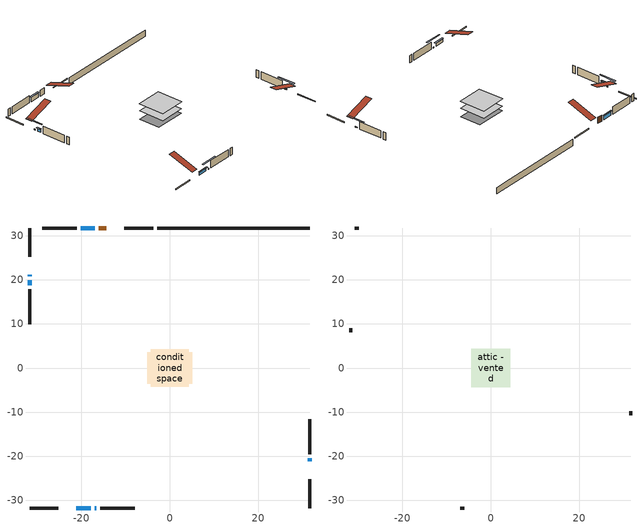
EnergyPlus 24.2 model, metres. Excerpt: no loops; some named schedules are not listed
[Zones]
conditioned space
 floor adiabatic (AdiabaticFloorConstruction): -4.28,-4.28 -4.28,4.28 4.28,4.28 4.28,-4.28 z0.68
 floor foundation (Slab1 construction): -5.08,-3.56 -5.08,3.56 5.08,3.56 5.08,-3.56 z-1.45
 wall outside (RimJoist1 construction): -3.77,31.7 -10.25,31.7 / -31.7,-31.7 -25.22,-31.7 / -31.7,31.7 -31.7,25.22 / 31.7,-31.7 31.7,-25.22 z0.68:0.98
 wall outside (AdiabaticWallConstruction 1): -14.36,31.7 -16.06,31.7 z0.68:2.71
 wall outside (AdiabaticWallConstruction): -16.99,31.7 -20.11,31.7 z0.68:2.13; -31.7,21.12 -31.7,20.79 / 31.7,-21.12 31.7,-20.46 / -17.02,-31.7 -16.68,-31.7 z0.68:0.99; -21.12,-31.7 -17.94,-31.7 z0.68:1.67; -31.7,19.86 -31.7,18.71 z0.68:1.75
 wall outside (Wall1 construction): -21.04,31.7 -28.91,31.7 / -15.76,-31.7 -7.88,-31.7 / -31.7,17.79 -31.7,9.91 / 31.7,-19.54 31.7,-11.66 z0.68:3.12
 wall foundation (FoundationWall1 construction): -2.85,31.7,-1.45 -2.85,31.7,0.68 28.24,31.7,0.68 28.24,31.7,0.56 31.7,31.7,0.56 31.7,31.7,-1.45
 window (WindowConstruction): -16.99,31.7 -20.11,31.7 z0.68:2.13
 window (WindowConstruction 5): -31.7,21.12 -31.7,20.79 z0.68:0.98
 window (WindowConstruction 1): -21.12,-31.7 -17.94,-31.7 z0.68:1.67
 window (WindowConstruction 2): -31.7,19.86 -31.7,18.72 z0.68:1.75
 window (WindowConstruction 3): 31.7,-21.12 31.7,-20.46 z0.68:0.98
 window (WindowConstruction 4): -17.01,-31.7 -16.69,-31.7 z0.68:0.98
 door (Door): -14.36,31.7 -16.06,31.7 z0.68:2.71
 ceiling adiabatic (AdiabaticFloorConstruction): 4.28,-4.28 4.28,4.28 -4.28,4.28 -4.28,-4.28 z0.68
attic - vented
 floor to conditioned space (Floor1 construction Reversed): -4.38,-4.38 -4.38,4.38 4.38,4.38 4.38,-4.38 z3.12
 wall outside (Wall2 construction): -29.84,31.7 -30.77,31.7 / -6.95,-31.7 -6.02,-31.7 / -31.7,8.98 -31.7,8.05 / 31.7,-10.73 31.7,-9.8 z0.68:3.12
 roof outside (Roof1 construction): -13.43,31.7,3.12 -13.43,23.17,5.96 -11.18,23.17,5.96 -11.18,31.7,3.12; -22.05,-31.7,3.12 -22.05,-23.17,5.96 -24.29,-23.17,5.96 -24.29,-31.7,3.12; -31.7,22.05,3.12 -23.17,22.05,5.96 -23.17,24.29,5.96 -31.7,24.29,3.12; 31.7,-22.05,3.12 23.17,-22.05,5.96 23.17,-24.29,5.96 31.7,-24.29,3.12
shading: -20.31,31.7 -16.79,31.7 -16.79,32.11 -20.31,32.11 z2.34; -31.7,18.08 -31.7,23.83 -32.11,23.83 -32.11,18.08 z3.69; -17.74,-31.7 -21.32,-31.7 -21.32,-32.11 -17.74,-32.11 z1.87; -31.7,18.51 -31.7,20.06 -32.11,20.06 -32.11,18.51 z1.95; 31.7,-17.75 31.7,-23.83 32.11,-23.83 32.11,-17.75 z3.69; -13.98,-31.7 -19.72,-31.7 -19.72,-32.11 -13.98,-32.11 z3.69
[Building]
Building 1: Terrain=Suburbs
[Site:Location]
Winnipeg Intl AP_MB: Latitude {deg}=49.91; Longitude {deg}=-97.24; Time Zone {hr}=-6; Elevation {m}=239; Keep Site Location Information=Yes
[Site:GroundTemperature:Shallow]
-2.46526, -5.11642, -5.32873, -4.07063, 0.979979, 6.00706, 10.3653, 13.1261, 13.3606, 11.1152, 6.8681, 1.99523
[Site:WaterMainsTemperature]
Calculation Method=Schedule; Temperature Schedule=mains temperature schedule
[Material] Roughness=Rough; Thermal Absorptance=0.9
Name | Thickness {m} | Conductivity {W/m-K} | Density {kg/m3} | Specific Heat {J/kg-K} | Solar Absorptance | Visible Absorptance
asphalt or fiberglass shingles | 0.00635 | 0.162714 | 1121.4 | 1465.45 | 0.84 | 0.84
ceiling stud and cavity | 0.1397 | 0.079977 | 65.682 | 1177.47 | 0.7 | 0.7
concrete 4.0 in. | 0.1016 | 1.803125 | 2242.8 | 837.4 | 0.7 | 0.7
concrete 8.0 in. | 0.2032 | 1.803125 | 2242.8 | 837.4 | 0.7 | 0.7
door material | 0.04445 | 0.053851 | 512.64 | 1214.23 | 0.7 | 0.7
exterior vertical ins | 0.0146664 | 0.029427 | 32.04 | 1214.23 | 0.7 | 0.7
floor covering | 0.0127 | 0.0433444 | 54.468 | 1339.84 | 0.6 | 0.6
floor rigid ins; wall rigid ins | 0.512978 | 0.029427 | 32.04 | 1214.23 | 0.7 | 0.7
floor stud and cavity | 0.1397 | 1.75129 | 37.0049 | 1207.88 | 0.7 | 0.7
furniture material conditioned space 1 | 0.1524 | 0.115458 | 640.8 | 1214.23 | 0.6 | 0.6
gypsum board | 0.0127 | 0.160291 | 801 | 837.4 | 0.6 | 0.6
gypsum board 1 | 0.0127 | 0.160291 | 801 | 837.4 | 0.7 | 0.7
osb sheathing 0.5 in. | 0.0127 | 0.115458 | 512.64 | 1214.23 | 0.7 | 0.7
osb sheathing 0.75 in. | 0.01905 | 0.115458 | 512.64 | 1214.23 | 0.7 | 0.7
rim joist stud and cavity | 0.0508 | 0.648972 | 50.32683 | 1063.81 | 0.6 | 0.6
wall stud and cavity | 0.1397 | 0.370754 | 139.0536 | 1170.24 | 0.7 | 0.7
wall stud and cavity 1 | 0.0889 | 6.1454 | 50.32683 | 1063.81 | 0.6 | 0.6
wall stud and cavity 2 | 0.0889 | 0.380278 | 52.3479 | 1209.89 | 0.7 | 0.7
wall stud and cavity 3 | 0.0889 | 0.391764 | 83.0341 | 1211.67 | 0.7 | 0.7
wood siding | 0.0254 | 0.102417 | 544.68 | 1172.36 | 0.4 | 0.4
wood siding 1 | 0.00254 | 0.102417 | 544.68 | 1172.36 | 0.4 | 0.4
wood siding 2; wood siding 3; wood siding 4 | 0.0254 | 0.102417 | 544.68 | 1172.36 | 0.7 | 0.7
[WindowMaterial:SimpleGlazingSystem]
Name | U-Factor {W/m2-K} | Solar Heat Gain Coefficient
WindowMaterial | 1.73236 | 0.58
WindowMaterial 1 | 1.851028 | 0.55
WindowMaterial 2 | 1.82321 | 0.55
WindowMaterial 3 | 2.909975 | 0.43
WindowMaterial 4 | 2.43984 | 0.37
[Construction]
AdiabaticFloorConstruction: floor stud and cavity, floor rigid ins, osb sheathing 0.75 in., floor covering
AdiabaticWallConstruction: wood siding 3, wall rigid ins, wall stud and cavity 2, gypsum board
AdiabaticWallConstruction 1: wood siding 4, wall rigid ins, wall stud and cavity 2, gypsum board
Door: door material
Floor1 construction Reversed: gypsum board, ceiling stud and cavity
FoundationWall1 construction: concrete 8.0 in., gypsum board 1
furniture construction conditioned space 1: furniture material conditioned space 1
PartitionWallConstruction: gypsum board, wall stud and cavity 3, gypsum board
RimJoist1 construction: wood siding 2, rim joist stud and cavity
Roof1 construction: asphalt or fiberglass shingles
Slab1 construction: concrete 4.0 in.
Wall1 construction: wood siding, osb sheathing 0.5 in., wall stud and cavity, gypsum board
Wall2 construction: wood siding 1, wall stud and cavity 1
WindowConstruction: WindowMaterial
WindowConstruction 1: WindowMaterial 1
WindowConstruction 2: WindowMaterial 2
WindowConstruction 3; WindowConstruction 5: WindowMaterial 3
WindowConstruction 4: WindowMaterial 4
[Zone] Multiplier=1; Part of Total Floor Area=Yes
Name | Volume {m3}
attic - vented | 35.4101
conditioned space | 363.7
[Space]
Name | Zone | Volume {m3}
attic - vented 1 | attic - vented | 35.4101
conditioned space 1 | conditioned space | 363.7
[ZoneInfiltration:EffectiveLeakageArea]
infil attic - vented 1: Zone or Space=attic - vented 1; Schedule=Always On Discrete; Effective Air Leakage Area {cm2}=2557; Stack Coefficient=0.000367299; Wind Coefficient=1.29488e-05
[ZoneMixing]
whole house fan mix: Zone or Space=attic - vented; Schedule=Always On Continuous; Design Flow Rate Calculation Method=Flow/Zone; Design Flow Rate {m3/s}=0; Source Zone or Space=conditioned space
[SurfaceProperty:ExposedFoundationPerimeter]
Slab1: Exposed Perimeter Calculation Method=TotalExposedPerimeter; Total Exposed Perimeter {m}=34.545
[InternalMass] Zone or ZoneList=conditioned space; Space or SpaceList=conditioned space 1
Name | Construction | Surface Area {m2}
furniture mass conditioned space 1 | furniture construction conditioned space 1 | 58.2
partition wall mass | PartitionWallConstruction | 145.5
[Lights]
interior lighting: Zone or ZoneList or Space or SpaceList=conditioned space 1; Schedule=interior lighting schedule; Design Level Calculation Method=LightingLevel; Lighting Level {W}=343.2; Return Air Fraction=0; Fraction Radiant=0.6; Fraction Visible=0.2; Fraction Replaceable=1
[People]
occupants: Zone or ZoneList or Space or SpaceList=conditioned space 1; Number of People Schedule=occupants schedule; Number of People Calculation Method=People; Number of People=3; Fraction Radiant=0.314171; Sensible Heat Fraction=0.56303; Activity Level Schedule=occupants activity schedule; Carbon Dioxide Generation Rate {m3/s-W}=0; Enable ASHRAE 55 Comfort Warnings=No; Mean Radiant Temperature Calculation Type=EnclosureAveraged
[ElectricEquipment] Zone or ZoneList or Space or SpaceList=conditioned space 1; Design Level Calculation Method=EquipmentLevel
Name | Schedule | Design Level {W} | Fraction Latent | Fraction Radiant | Fraction Lost
clothes dryer | clothes dryer schedule | 140.772 | 0.015 | 0.081 | 0.85
clothes washer | clothes washer schedule | 32.1985 | 0.03 | 0.162 | 0.7
cooking range | cooking range schedule | 215.147 | 0.08 | 0.432 | 0.2
dishwasher | dishwasher schedule | 66.8632 | 0.3 | 0.18 | 0.4
fridge | fridge schedule | 72.9452 | 0 | 0.6 | 0
mech vent house fan | mech vent house fan schedule | 0 | 0 | 0 | 1
mech vent house fan cfis | mech vent house fan cfis schedule | 0 | 0 | 0 | 0
misc plug loads | misc plug loads schedule | 494.7 | 0.045 | 0.513 | 0.1
whole house fan | Always On Discrete | 0 | 0 | 0 | 1
[OtherEquipment] Zone or ZoneList or Space or SpaceList=conditioned space 1; Design Level Calculation Method=EquipmentLevel
Name | Fuel Type | Schedule | Design Level {W} | Fraction Latent | Fraction Radiant | Fraction Lost
clothes dryer 1 | Electricity | clothes dryer schedule | 0 | 0.015 | 0.081 | 0.85
cooking range 1 | Electricity | cooking range schedule | 0 | 0.08 | 0.432 | 0.2
general water use latent | None | general water use schedule | 62.594 | 1 | 0 | 0
general water use sensible | None | general water use schedule | -61.6891 | 0 | 0.6 | 0
mech vent house fan latent load | None | Always On Discrete | 0 | 1 | 0 | 0
mech vent house fan sensible load | None | Always On Discrete | 0 | 0 | 0 | 0
water heater energy adjustment1 | NaturalGas | Always On Discrete | 0.01 | 0 | 0 | 1
[ZoneInfiltration:DesignFlowRate] Zone or ZoneList or Space or SpaceList=conditioned space 1; Schedule=Always On Discrete; Design Flow Rate Calculation Method=Flow/Zone; Design Flow Rate {m3/s}=0
infil flow; natural vent flow; whole house fan flow
[AvailabilityManager:Scheduled]
central ac and furnace airloop Availability Manager: Schedule=Always On Discrete
[Foundation:Kiva]
Foundation Kiva 1: Initial Indoor Air Temperature {C}=21; Wall Height Above Grade {m}=0.680009; Wall Depth Below Slab {m}=0.2032; Custom Block Material Name 1=exterior vertical ins; Custom Block Depth 1 {m}=2.13; Custom Block X Position 1 {m}=0.2159; Custom Block Z Position 1 {m}=0
[Foundation:Kiva:Settings]
Soil Conductivity {W/m-K}=0.849921; Soil Density {kg/m3}=1842.3; Soil Specific Heat {J/kg-K}=418.7; Ground Solar Absorptivity=0.9; Ground Thermal Absorptivity=0.9; Ground Surface Roughness {m}=0.03; Far-Field Width {m}=40; Deep-Ground Boundary Condition=ZeroFlux; Deep-Ground Depth {m}=40; Minimum Cell Dimension {m}=0.2; Maximum Cell Growth Coefficient=3; Simulation Timestep=Timestep
[Exterior:Lights]
exterior lighting: Schedule=exterior lighting schedule; Design Level {W}=75.6
[EnergyManagementSystem:GlobalVariable]
central_ac_and_furnace_airloop_Fan_RTF
infil_program_Qfan
infil_program_Qinf
natural_vent_program_Qnv
natural_vent_program_Qwhf
[EnergyManagementSystem:Sensor]
Name | Output:Variable or Output:Meter Index Key | Output:Variable or Output:Meter
airflow_gain | infil flow | Infiltration Sensible Heat Gain Energy
airflow_gain_1 | natural vent flow | Infiltration Sensible Heat Gain Energy
airflow_gain_2 | whole house fan flow | Infiltration Sensible Heat Gain Energy
airflow_loss | infil flow | Infiltration Sensible Heat Loss Energy
airflow_loss_1 | natural vent flow | Infiltration Sensible Heat Loss Energy
airflow_loss_2 | whole house fan flow | Infiltration Sensible Heat Loss Energy
clg_load_cond |  | Cooling:EnergyTransfer:Zone:CONDITIONED SPACE
clg_sp_s; clg_sp_s_1 | cooling setpoint | Schedule Value
clothes_dryer_exhaust_0_sch_s | clothes dryer exhaust 0 schedule | Schedule Value
cool_season | cooling season schedule | Schedule Value
htg_load_cond |  | Heating:EnergyTransfer:Zone:CONDITIONED SPACE
htg_sp_s; htg_sp_s_1 | heating setpoint | Schedule Value
ig_ee_conv | clothes dryer | Electric Equipment Convective Heating Energy
ig_ee_conv_2 | cooking range | Electric Equipment Convective Heating Energy
ig_ee_conv_4 | fridge | Electric Equipment Convective Heating Energy
ig_ee_conv_5 | misc plug loads | Electric Equipment Convective Heating Energy
ig_ee_conv_6 | whole house fan | Electric Equipment Convective Heating Energy
ig_ee_rad | clothes dryer | Electric Equipment Radiant Heating Energy
ig_ee_rad_2 | cooking range | Electric Equipment Radiant Heating Energy
ig_ee_rad_4 | fridge | Electric Equipment Radiant Heating Energy
ig_ee_rad_5 | misc plug loads | Electric Equipment Radiant Heating Energy
ig_ee_rad_6 | whole house fan | Electric Equipment Radiant Heating Energy
ig_lgt_conv | interior lighting | Lights Convective Heating Energy
ig_lgt_rad | interior lighting | Lights Radiant Heating Energy
ig_lgt_vis | interior lighting | Lights Visible Radiation Heating Energy
ig_oe_conv | clothes dryer 1 | Other Equipment Convective Heating Energy
ig_oe_conv_1 | cooking range 1 | Other Equipment Convective Heating Energy
ig_oe_conv_2 | general water use latent | Other Equipment Convective Heating Energy
ig_oe_conv_3 | general water use sensible | Other Equipment Convective Heating Energy
ig_oe_conv_4 | water heater energy adjustment1 | Other Equipment Convective Heating Energy
ig_oe_rad | clothes dryer 1 | Other Equipment Radiant Heating Energy
ig_oe_rad_1 | cooking range 1 | Other Equipment Radiant Heating Energy
ig_oe_rad_2 | general water use latent | Other Equipment Radiant Heating Energy
ig_oe_rad_3 | general water use sensible | Other Equipment Radiant Heating Energy
ig_oe_rad_4 | water heater energy adjustment1 | Other Equipment Radiant Heating Energy
ig_ppl_conv | occupants | People Convective Heating Energy
ig_ppl_rad | occupants | People Radiant Heating Energy
im_conv | furniture mass conditioned space 1 | Surface Inside Face Convection Heat Gain Energy
im_conv_1 | partition wall mass | Surface Inside Face Convection Heat Gain Energy
im_ig | furniture mass conditioned space 1 | Surface Inside Face Internal Gains Radiation Heat Gain Energy
im_ig_1 | partition wall mass | Surface Inside Face Internal Gains Radiation Heat Gain Energy
im_lgt | furniture mass conditioned space 1 | Surface Inside Face Lights Radiation Heat Gain Energy
im_lgt_1 | partition wall mass | Surface Inside Face Lights Radiation Heat Gain Energy
im_sol | furniture mass conditioned space 1 | Surface Inside Face Solar Radiation Heat Gain Energy
im_sol_1 | partition wall mass | Surface Inside Face Solar Radiation Heat Gain Energy
im_surf | furniture mass conditioned space 1 | Surface Inside Face Net Surface Thermal Radiation Heat Gain Energy
im_surf_1 | partition wall mass | Surface Inside Face Net Surface Thermal Radiation Heat Gain Energy
mv_conv | mech vent house fan | Electric Equipment Convective Heating Energy
mv_conv_1 | mech vent house fan cfis | Electric Equipment Convective Heating Energy
mv_conv_2 | mech vent house fan latent load | Other Equipment Convective Heating Energy
mv_conv_3 | mech vent house fan sensible load | Other Equipment Convective Heating Energy
mv_rad | mech vent house fan | Electric Equipment Radiant Heating Energy
mv_rad_1 | mech vent house fan cfis | Electric Equipment Radiant Heating Energy
mv_rad_2 | mech vent house fan latent load | Other Equipment Radiant Heating Energy
mv_rad_3 | mech vent house fan sensible load | Other Equipment Radiant Heating Energy
natural_vent_s | natural vent schedule | Schedule Value
out_pb_s |  | Site Outdoor Air Barometric Pressure
out_wt_s |  | Site Outdoor Air Humidity Ratio
site_vw_s |  | Site Wind Speed
ss_back_out | Window1 | Surface Window Shortwave from Zone Back Out Window Heat Transfer Rate
ss_back_out_1 | Window10 | Surface Window Shortwave from Zone Back Out Window Heat Transfer Rate
ss_back_out_2 | Window3 | Surface Window Shortwave from Zone Back Out Window Heat Transfer Rate
ss_back_out_3 | Window6 | Surface Window Shortwave from Zone Back Out Window Heat Transfer Rate
ss_back_out_4 | Window7 | Surface Window Shortwave from Zone Back Out Window Heat Transfer Rate
ss_back_out_5 | Window9 | Surface Window Shortwave from Zone Back Out Window Heat Transfer Rate
ss_conv | Door1 | Surface Inside Face Convection Heat Gain Energy
ss_conv_1 | Window1 | Surface Inside Face Convection Heat Gain Energy
ss_conv_2 | Window10 | Surface Inside Face Convection Heat Gain Energy
ss_conv_3 | Window3 | Surface Inside Face Convection Heat Gain Energy
ss_conv_4 | Window6 | Surface Inside Face Convection Heat Gain Energy
ss_conv_5 | Window7 | Surface Inside Face Convection Heat Gain Energy
ss_conv_6 | Window9 | Surface Inside Face Convection Heat Gain Energy
ss_ig | Door1 | Surface Inside Face Internal Gains Radiation Heat Gain Energy
ss_ig_1 | Window1 | Surface Inside Face Internal Gains Radiation Heat Gain Energy
ss_ig_2 | Window10 | Surface Inside Face Internal Gains Radiation Heat Gain Energy
ss_ig_3 | Window3 | Surface Inside Face Internal Gains Radiation Heat Gain Energy
ss_ig_4 | Window6 | Surface Inside Face Internal Gains Radiation Heat Gain Energy
ss_ig_5 | Window7 | Surface Inside Face Internal Gains Radiation Heat Gain Energy
ss_ig_6 | Window9 | Surface Inside Face Internal Gains Radiation Heat Gain Energy
ss_lgt | Door1 | Surface Inside Face Lights Radiation Heat Gain Energy
ss_sol | Door1 | Surface Inside Face Solar Radiation Heat Gain Energy
ss_surf | Door1 | Surface Inside Face Net Surface Thermal Radiation Heat Gain Energy
ss_surf_1 | Window1 | Surface Inside Face Net Surface Thermal Radiation Heat Gain Energy
ss_surf_2 | Window10 | Surface Inside Face Net Surface Thermal Radiation Heat Gain Energy
ss_surf_3 | Window3 | Surface Inside Face Net Surface Thermal Radiation Heat Gain Energy
ss_surf_4 | Window6 | Surface Inside Face Net Surface Thermal Radiation Heat Gain Energy
ss_surf_5 | Window7 | Surface Inside Face Net Surface Thermal Radiation Heat Gain Energy
ss_surf_6 | Window9 | Surface Inside Face Net Surface Thermal Radiation Heat Gain Energy
ss_trans_in | Window1 | Surface Window Transmitted Solar Radiation Rate
ss_trans_in_1 | Window10 | Surface Window Transmitted Solar Radiation Rate
ss_trans_in_2 | Window3 | Surface Window Transmitted Solar Radiation Rate
ss_trans_in_3 | Window6 | Surface Window Transmitted Solar Radiation Rate
ss_trans_in_4 | Window7 | Surface Window Transmitted Solar Radiation Rate
ss_trans_in_5 | Window9 | Surface Window Transmitted Solar Radiation Rate
ss_trans_out | Window1 | Surface Inside Face Initial Transmitted Diffuse Transmitted Out Window Solar Radiation Rate
ss_trans_out_1 | Window10 | Surface Inside Face Initial Transmitted Diffuse Transmitted Out Window Solar Radiation Rate
ss_trans_out_2 | Window3 | Surface Inside Face Initial Transmitted Diffuse Transmitted Out Window Solar Radiation Rate
ss_trans_out_3 | Window6 | Surface Inside Face Initial Transmitted Diffuse Transmitted Out Window Solar Radiation Rate
ss_trans_out_4 | Window7 | Surface Inside Face Initial Transmitted Diffuse Transmitted Out Window Solar Radiation Rate
ss_trans_out_5 | Window9 | Surface Inside Face Initial Transmitted Diffuse Transmitted Out Window Solar Radiation Rate
s_conv | Floor1 | Surface Inside Face Convection Heat Gain Energy
s_conv_1 | FoundationWall1 | Surface Inside Face Convection Heat Gain Energy
s_conv_10 | Wall1:180 | Surface Inside Face Convection Heat Gain Energy
s_conv_11 | Wall1:270 | Surface Inside Face Convection Heat Gain Energy
s_conv_12 | Wall1:90 | Surface Inside Face Convection Heat Gain Energy
s_conv_2 | inferred conditioned ceiling | Surface Inside Face Convection Heat Gain Energy
s_conv_3 | inferred conditioned floor | Surface Inside Face Convection Heat Gain Energy
s_conv_4 | RimJoist1:0 | Surface Inside Face Convection Heat Gain Energy
s_conv_5 | RimJoist1:180 | Surface Inside Face Convection Heat Gain Energy
s_conv_6 | RimJoist1:270 | Surface Inside Face Convection Heat Gain Energy
s_conv_7 | RimJoist1:90 | Surface Inside Face Convection Heat Gain Energy
s_conv_8 | Slab1 | Surface Inside Face Convection Heat Gain Energy
s_conv_9 | Wall1:0 | Surface Inside Face Convection Heat Gain Energy
s_ig | Floor1 | Surface Inside Face Internal Gains Radiation Heat Gain Energy
s_ig_1 | FoundationWall1 | Surface Inside Face Internal Gains Radiation Heat Gain Energy
s_ig_10 | Wall1:180 | Surface Inside Face Internal Gains Radiation Heat Gain Energy
s_ig_11 | Wall1:270 | Surface Inside Face Internal Gains Radiation Heat Gain Energy
s_ig_12 | Wall1:90 | Surface Inside Face Internal Gains Radiation Heat Gain Energy
s_ig_2 | inferred conditioned ceiling | Surface Inside Face Internal Gains Radiation Heat Gain Energy
s_ig_3 | inferred conditioned floor | Surface Inside Face Internal Gains Radiation Heat Gain Energy
s_ig_4 | RimJoist1:0 | Surface Inside Face Internal Gains Radiation Heat Gain Energy
s_ig_5 | RimJoist1:180 | Surface Inside Face Internal Gains Radiation Heat Gain Energy
s_ig_6 | RimJoist1:270 | Surface Inside Face Internal Gains Radiation Heat Gain Energy
s_ig_7 | RimJoist1:90 | Surface Inside Face Internal Gains Radiation Heat Gain Energy
s_ig_8 | Slab1 | Surface Inside Face Internal Gains Radiation Heat Gain Energy
s_ig_9 | Wall1:0 | Surface Inside Face Internal Gains Radiation Heat Gain Energy
s_lgt | Floor1 | Surface Inside Face Lights Radiation Heat Gain Energy
s_lgt_1 | FoundationWall1 | Surface Inside Face Lights Radiation Heat Gain Energy
s_lgt_10 | Wall1:180 | Surface Inside Face Lights Radiation Heat Gain Energy
s_lgt_11 | Wall1:270 | Surface Inside Face Lights Radiation Heat Gain Energy
s_lgt_12 | Wall1:90 | Surface Inside Face Lights Radiation Heat Gain Energy
s_lgt_2 | inferred conditioned ceiling | Surface Inside Face Lights Radiation Heat Gain Energy
s_lgt_3 | inferred conditioned floor | Surface Inside Face Lights Radiation Heat Gain Energy
s_lgt_4 | RimJoist1:0 | Surface Inside Face Lights Radiation Heat Gain Energy
s_lgt_5 | RimJoist1:180 | Surface Inside Face Lights Radiation Heat Gain Energy
s_lgt_6 | RimJoist1:270 | Surface Inside Face Lights Radiation Heat Gain Energy
s_lgt_7 | RimJoist1:90 | Surface Inside Face Lights Radiation Heat Gain Energy
s_lgt_8 | Slab1 | Surface Inside Face Lights Radiation Heat Gain Energy
s_lgt_9 | Wall1:0 | Surface Inside Face Lights Radiation Heat Gain Energy
s_sol | Floor1 | Surface Inside Face Solar Radiation Heat Gain Energy
s_sol_1 | FoundationWall1 | Surface Inside Face Solar Radiation Heat Gain Energy
s_sol_10 | Wall1:180 | Surface Inside Face Solar Radiation Heat Gain Energy
s_sol_11 | Wall1:270 | Surface Inside Face Solar Radiation Heat Gain Energy
s_sol_12 | Wall1:90 | Surface Inside Face Solar Radiation Heat Gain Energy
s_sol_2 | inferred conditioned ceiling | Surface Inside Face Solar Radiation Heat Gain Energy
s_sol_3 | inferred conditioned floor | Surface Inside Face Solar Radiation Heat Gain Energy
s_sol_4 | RimJoist1:0 | Surface Inside Face Solar Radiation Heat Gain Energy
s_sol_5 | RimJoist1:180 | Surface Inside Face Solar Radiation Heat Gain Energy
s_sol_6 | RimJoist1:270 | Surface Inside Face Solar Radiation Heat Gain Energy
s_sol_7 | RimJoist1:90 | Surface Inside Face Solar Radiation Heat Gain Energy
s_sol_8 | Slab1 | Surface Inside Face Solar Radiation Heat Gain Energy
s_sol_9 | Wall1:0 | Surface Inside Face Solar Radiation Heat Gain Energy
s_surf | Floor1 | Surface Inside Face Net Surface Thermal Radiation Heat Gain Energy
s_surf_1 | FoundationWall1 | Surface Inside Face Net Surface Thermal Radiation Heat Gain Energy
s_surf_10 | Wall1:180 | Surface Inside Face Net Surface Thermal Radiation Heat Gain Energy
s_surf_11 | Wall1:270 | Surface Inside Face Net Surface Thermal Radiation Heat Gain Energy
s_surf_12 | Wall1:90 | Surface Inside Face Net Surface Thermal Radiation Heat Gain Energy
s_surf_2 | inferred conditioned ceiling | Surface Inside Face Net Surface Thermal Radiation Heat Gain Energy
s_surf_3 | inferred conditioned floor | Surface Inside Face Net Surface Thermal Radiation Heat Gain Energy
s_surf_4 | RimJoist1:0 | Surface Inside Face Net Surface Thermal Radiation Heat Gain Energy
s_surf_5 | RimJoist1:180 | Surface Inside Face Net Surface Thermal Radiation Heat Gain Energy
s_surf_6 | RimJoist1:270 | Surface Inside Face Net Surface Thermal Radiation Heat Gain Energy
s_surf_7 | RimJoist1:90 | Surface Inside Face Net Surface Thermal Radiation Heat Gain Energy
s_surf_8 | Slab1 | Surface Inside Face Net Surface Thermal Radiation Heat Gain Energy
s_surf_9 | Wall1:0 | Surface Inside Face Net Surface Thermal Radiation Heat Gain Energy
[EnergyManagementSystem:Actuator]
Name | Actuated Component Unique | Actuated Component Type | Actuated Component Control Type
fridge_schedule_act | fridge schedule | Schedule:Constant | Schedule Value
infil_flow_act | infil flow | Zone Infiltration | Air Exchange Flow Rate
mech_vent_house_fan_cfis_act | mech vent house fan cfis | ElectricEquipment | Electricity Rate
mech_vent_house_fan_latent_load_act | mech vent house fan latent load | OtherEquipment | Power Level
mech_vent_house_fan_sensible_load_act | mech vent house fan sensible load | OtherEquipment | Power Level
natural_vent_flow_act | natural vent flow | Zone Infiltration | Air Exchange Flow Rate
water_heater_ec_adj_act | water heater energy adjustment1 | OtherEquipment | Power Level
whole_house_fan_act | whole house fan | ElectricEquipment | Electricity Rate
whole_house_fan_flow_act | whole house fan flow | Zone Infiltration | Air Exchange Flow Rate
whole_house_fan_mix_act | whole house fan mix | ZoneMixing | Air Exchange Flow Rate
[EnergyManagementSystem:Program]
central_ac_and_furnace_supply_fan_disaggregate_program: Set central_ac_and_furnace_supply_fan_clg = 0; If central_ac_and_furnace_clg_coil_s > 0; Set central_ac_and_furnace_supply_fan_clg = central_ac_and_furnace_supply_fan_s; EndIf
central_ac_and_furnace_supply_fan_disaggregate_program_1: Set central_ac_and_furnace_supply_fan_primary_htg = 0; If central_ac_and_furnace_htg_coil_s > 0; Set central_ac_and_furnace_supply_fan_primary_htg = central_ac_and_furnace_supply_fan_s_1; EndIf
